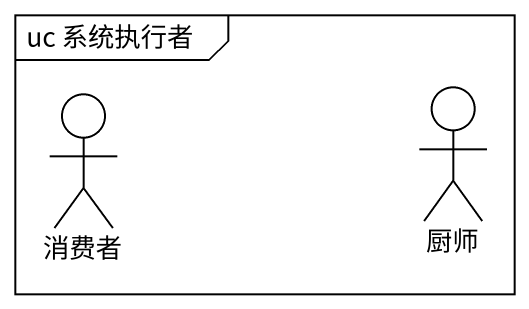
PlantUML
@startuml
mainframe uc 系统执行者
actor 消费者
actor 厨师
@enduml
